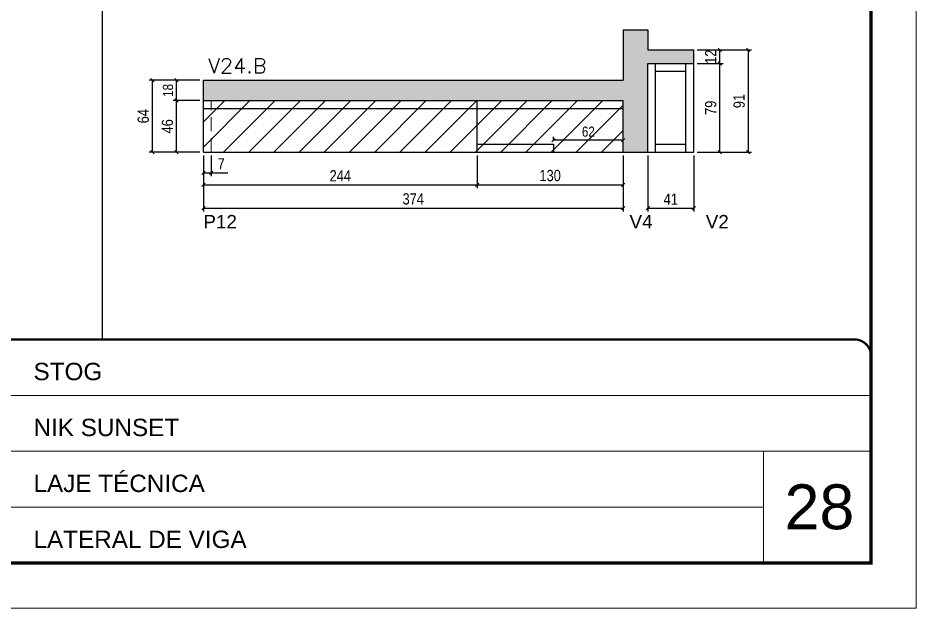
# Model space of a CAD drawing. Extents: x -10448 to -1189, y -11772 to 17235.
# Drawn here: x -4995 to -4195, y 8903 to 9428 of the extents above; entities that cross this region are included whole.
import ezdxf

# ---------------------------------------------------------------- set-up
doc = ezdxf.new("R2010")
doc.units = 0
for name, pattern in [('CONTINUO', [0]), ('DASHED', [0.75, 0.5, -0.25]), ('HIDDEN', [0.375, 0.25, -0.125])]:
    doc.linetypes.add(name, pattern=pattern)
for name, color, linetype in [('5', 5, 'Continuous'), ('COTA', 241, 'Continuous'), ('Painéis', 200, 'Continuous'), ('Reaproveitamento', 251, 'Continuous'), ('SARR_2.2x7', 40, 'Continuous')]:
    doc.layers.add(name, color=color, linetype=linetype)
for name, color, linetype, lineweight in [('CARIMBO', 255, 'Continuous', 9), ('Folhas', 255, 'Continuous', 9), ('Sarr 2.2x7', 40, 'Continuous', 9), ('SARRAFO DE PRESSAO', 251, 'DASHED', 9), ('Texto Seção', 7, 'Continuous', 15)]:
    doc.layers.add(name, color=color, linetype=linetype, lineweight=lineweight)
doc.styles.add('ARIAL', font='arial.ttf')
doc.styles.add('COTA TECNICA', font='techl___.ttf', dxfattribs={"height": 10})
doc.styles.add('COTA TECNICA-50', font='techl___.ttf', dxfattribs={"height": 9})
doc.styles.add('REGUA-120', font='ROMANS.shx', dxfattribs={"height": 15})
doc.styles.get("Standard").update_dxf_attribs({"font": 'arial.ttf'})
doc.dimstyles.new('COTA PAINEL-50', dxfattribs={"dimtxt": 9, "dimasz": 3, "dimexe": 3, "dimexo": 3, "dimgap": 3, "dimtad": 1, "dimdec": 1, "dimzin": 12, "dimdsep": 46, "dimtxsty": 'COTA TECNICA-50', "dimblk1": 'OBLIQUE', "dimblk2": 'OBLIQUE', "dimsah": 1, "dimcen": 0.9, "dimclrd": 4, "dimclre": 4, "dimclrt": 240, "dimadec": 1, "dimazin": 3, "dimtfac": 1, "dimtdec": 1, "dimtmove": 0, "dimatfit": 3, "dimfxl": 1, "dimtolj": 1, "dimtzin": 12, "dimarcsym": 0})
doc.dimstyles.new('PAINEL', dxfattribs={"dimtxt": 10, "dimasz": 3, "dimexe": 3, "dimexo": 3, "dimgap": 3, "dimtad": 1, "dimdec": 1, "dimzin": 12, "dimdsep": 46, "dimtxsty": 'COTA TECNICA', "dimblk1": 'OBLIQUE', "dimblk2": 'OBLIQUE', "dimsah": 1, "dimcen": 0.9, "dimclrd": 4, "dimclre": 4, "dimclrt": 240, "dimadec": 1, "dimazin": 3, "dimtfac": 1, "dimtdec": 1, "dimtmove": 0, "dimatfit": 3, "dimfxl": 1, "dimtolj": 1, "dimtzin": 12, "dimarcsym": 0})
pattern_1 = [(45, (3170, -220.868), (-11.22532, 11.22532), [])]

# ---------------------------------------------------------------- blocks, each defined once
blk = doc.blocks.new('9999999999')
at = {"color": 30, "linetype": 'CONTINUO'}
for p, q in [((98564.56, 34379.64), (99583.98, 34379.64)), ((98564.56, 34329.83), (99487.98, 34329.83)), ((99583.98, 34329.83), (99487.98, 34329.83)), ((99487.98, 34329.83), (99487.98, 34230.21)), ((98564.56, 34280.02), (99487.98, 34280.02))]:
    blk.add_line(p, q, dxfattribs=at)
at = {"color": 30, "linetype": 'CONTINUO', "const_width": 2}
blk.add_lwpolyline([(99583.98, 34230.21), (99583.98, 34414.45, 0.414214), (99568.98, 34429.45), (98228.98, 34429.45, 0.414214), (98213.98, 34414.45), (98213.98, 34245.21, 0.414214), (98228.98, 34230.21), (99583.98, 34230.21)], format="xyb", dxfattribs=at)
at = {"layer": 'Folhas'}
blk.add_lwpolyline([(98138.98, 34190.21), (99623.98, 34190.21), (99623.98, 35240.21), (98138.98, 35240.21)], close=True, dxfattribs=at)
at = {"layer": 'Folhas', "color": 30, "const_width": 3}
blk.add_lwpolyline([(98213.98, 34230.21), (99583.98, 34230.21), (99583.98, 35200.21), (98213.98, 35200.21)], close=True, dxfattribs=at)
at = {"color": 7, "linetype": 'Continuous', "ltscale": 5, "style": 'ARIAL'}
for s, height, p in [('STOG', 15.483, (98837.68, 34393.13)), ('NIK SUNSET', 15.483, (98837.68, 34343.32)), ('LAJE TÉCNICA', 15.4829, (98837.68, 34293.51)), ('LATERAL DE VIGA', 15.4829, (98837.68, 34243.7))]:
    blk.add_text(s, height=height, dxfattribs=at).set_placement(p)
blk = doc.blocks.new('_Oblique')
at = {"color": 0, "linetype": 'ByBlock', "lineweight": -2}
blk.add_line((-0.5, -0.5), (0.5, 0.5), dxfattribs=at)
blk = doc.blocks.new('*D869')
at = {"layer": 'COTA', "color": 4, "linetype": 'ByBlock', "lineweight": -2, "transparency": 16777216}
for p, q in [((-4829.77, 9305.82), (-4829.77, 9276.69)), ((-4585.77, 9305.82), (-4585.77, 9276.69)), ((-4829.77, 9279.69), (-4585.77, 9279.69))]:
    blk.add_line(p, q, dxfattribs=at)
at = {"layer": 'Defpoints', "color": 0, "linetype": 'ByBlock', "transparency": 16777216}
for p in [(-4829.77, 9308.82), (-4585.77, 9308.82), (-4585.77, 9279.69)]:
    blk.add_point(p, dxfattribs=at)
at = {"layer": 'COTA', "color": 4, "linetype": 'ByBlock', "lineweight": -2, "transparency": 16777216, "xscale": 3, "yscale": 3, "zscale": 3, "rotation": 180}
blk.add_blockref('_Oblique', (-4829.77, 9279.69), dxfattribs=at)
at = {"layer": 'COTA', "color": 4, "linetype": 'ByBlock', "lineweight": -2, "transparency": 16777216, "xscale": 3, "yscale": 3, "zscale": 3}
blk.add_blockref('_Oblique', (-4585.77, 9279.69), dxfattribs=at)
at = {"layer": 'COTA', "color": 240, "linetype": 'ByBlock', "transparency": 16777216, "insert": (-4707.77, 9287.76), "char_height": 10, "attachment_point": 5, "style": 'COTA TECNICA'}
blk.add_mtext('\\A1;244', dxfattribs=at)
blk = doc.blocks.new('*D870')
at = {"layer": 'COTA', "color": 4, "linetype": 'ByBlock', "lineweight": -2, "transparency": 16777216}
for p, q in [((-4585.77, 9305.82), (-4585.77, 9276.69)), ((-4455.77, 9305.82), (-4455.77, 9276.69)), ((-4585.77, 9279.69), (-4455.77, 9279.69))]:
    blk.add_line(p, q, dxfattribs=at)
at = {"layer": 'Defpoints', "color": 0, "linetype": 'ByBlock', "transparency": 16777216}
for p in [(-4585.77, 9308.82), (-4455.77, 9308.82), (-4455.77, 9279.69)]:
    blk.add_point(p, dxfattribs=at)
at = {"layer": 'COTA', "color": 4, "linetype": 'ByBlock', "lineweight": -2, "transparency": 16777216, "xscale": 3, "yscale": 3, "zscale": 3, "rotation": 180}
blk.add_blockref('_Oblique', (-4585.77, 9279.69), dxfattribs=at)
at = {"layer": 'COTA', "color": 4, "linetype": 'ByBlock', "lineweight": -2, "transparency": 16777216, "xscale": 3, "yscale": 3, "zscale": 3}
blk.add_blockref('_Oblique', (-4455.77, 9279.69), dxfattribs=at)
at = {"layer": 'COTA', "color": 240, "linetype": 'ByBlock', "transparency": 16777216, "insert": (-4520.77, 9287.91), "char_height": 10, "attachment_point": 5, "style": 'COTA TECNICA'}
blk.add_mtext('\\A1;130', dxfattribs=at)
blk = doc.blocks.new('*D893')
at = {"layer": 'COTA', "color": 4, "linetype": 'ByBlock', "lineweight": -2, "transparency": 16777216}
for p, q in [((-4829.77, 9305.82), (-4829.77, 9255.87)), ((-4455.77, 9305.82), (-4455.77, 9255.87)), ((-4829.77, 9258.87), (-4455.77, 9258.87))]:
    blk.add_line(p, q, dxfattribs=at)
at = {"layer": 'Defpoints', "color": 0, "linetype": 'ByBlock', "transparency": 16777216}
for p in [(-4829.77, 9308.82), (-4455.77, 9308.82), (-4455.77, 9258.87)]:
    blk.add_point(p, dxfattribs=at)
at = {"layer": 'COTA', "color": 4, "linetype": 'ByBlock', "lineweight": -2, "transparency": 16777216, "xscale": 3, "yscale": 3, "zscale": 3, "rotation": 180}
blk.add_blockref('_Oblique', (-4829.77, 9258.87), dxfattribs=at)
at = {"layer": 'COTA', "color": 4, "linetype": 'ByBlock', "lineweight": -2, "transparency": 16777216, "xscale": 3, "yscale": 3, "zscale": 3}
blk.add_blockref('_Oblique', (-4455.77, 9258.87), dxfattribs=at)
at = {"layer": 'COTA', "color": 240, "linetype": 'ByBlock', "transparency": 16777216, "insert": (-4642.77, 9267.09), "char_height": 10, "attachment_point": 5, "style": 'COTA TECNICA'}
blk.add_mtext('\\A1;374', dxfattribs=at)
blk = doc.blocks.new('*D894')
at = {"layer": 'COTA', "color": 4, "linetype": 'ByBlock', "lineweight": -2, "transparency": 16777216}
for p, q in [((-4832.77, 9354.82), (-4856.68, 9354.82)), ((-4853.68, 9308.82), (-4853.68, 9354.82)), ((-4832.77, 9308.82), (-4856.68, 9308.82))]:
    blk.add_line(p, q, dxfattribs=at)
at = {"layer": 'Defpoints', "color": 0, "linetype": 'ByBlock', "transparency": 16777216}
for p in [(-4853.68, 9354.82), (-4829.77, 9354.82), (-4829.77, 9308.82)]:
    blk.add_point(p, dxfattribs=at)
at = {"layer": 'COTA', "color": 4, "linetype": 'ByBlock', "lineweight": -2, "transparency": 16777216, "xscale": 3, "yscale": 3, "zscale": 3}
for p, rotation in [((-4853.68, 9354.82), 90), ((-4853.68, 9308.82), 270)]:
    blk.add_blockref('_Oblique', p, dxfattribs=dict(at, rotation=rotation))
at = {"layer": 'COTA', "color": 240, "linetype": 'ByBlock', "transparency": 16777216, "insert": (-4861.78, 9331.82), "char_height": 10, "attachment_point": 5, "rotation": 90, "style": 'COTA TECNICA'}
blk.add_mtext('\\A1;46', dxfattribs=at)
blk = doc.blocks.new('*D895')
at = {"layer": 'COTA', "color": 4, "linetype": 'ByBlock', "lineweight": -2, "transparency": 16777216}
for p, q in [((-4433.77, 9305.82), (-4433.77, 9255.87)), ((-4392.77, 9305.82), (-4392.77, 9255.87)), ((-4433.77, 9258.87), (-4392.77, 9258.87))]:
    blk.add_line(p, q, dxfattribs=at)
at = {"layer": 'Defpoints', "color": 0, "linetype": 'ByBlock', "transparency": 16777216}
for p in [(-4433.77, 9308.82), (-4392.77, 9308.82), (-4392.77, 9258.87)]:
    blk.add_point(p, dxfattribs=at)
at = {"layer": 'COTA', "color": 4, "linetype": 'ByBlock', "lineweight": -2, "transparency": 16777216, "xscale": 3, "yscale": 3, "zscale": 3, "rotation": 180}
blk.add_blockref('_Oblique', (-4433.77, 9258.87), dxfattribs=at)
at = {"layer": 'COTA', "color": 4, "linetype": 'ByBlock', "lineweight": -2, "transparency": 16777216, "xscale": 3, "yscale": 3, "zscale": 3}
blk.add_blockref('_Oblique', (-4392.77, 9258.87), dxfattribs=at)
at = {"layer": 'COTA', "color": 240, "linetype": 'ByBlock', "transparency": 16777216, "insert": (-4413.27, 9266.94), "char_height": 10, "attachment_point": 5, "style": 'COTA TECNICA'}
blk.add_mtext('\\A1;41', dxfattribs=at)
blk = doc.blocks.new('*D871')
at = {"layer": 'COTA', "color": 4, "linetype": 'ByBlock', "lineweight": -2, "transparency": 16777216}
for p, q in [((-4389.77, 9387.82), (-4366.65, 9387.82)), ((-4369.65, 9308.82), (-4369.65, 9387.82)), ((-4389.77, 9308.82), (-4366.65, 9308.82))]:
    blk.add_line(p, q, dxfattribs=at)
at = {"layer": 'Defpoints', "color": 0, "linetype": 'ByBlock', "transparency": 16777216}
for p in [(-4392.77, 9387.82), (-4369.65, 9387.82), (-4392.77, 9308.82)]:
    blk.add_point(p, dxfattribs=at)
at = {"layer": 'COTA', "color": 4, "linetype": 'ByBlock', "lineweight": -2, "transparency": 16777216, "xscale": 3, "yscale": 3, "zscale": 3}
for p, rotation in [((-4369.65, 9387.82), 90), ((-4369.65, 9308.82), 270)]:
    blk.add_blockref('_Oblique', p, dxfattribs=dict(at, rotation=rotation))
at = {"layer": 'COTA', "color": 240, "linetype": 'ByBlock', "transparency": 16777216, "insert": (-4377.75, 9348.32), "char_height": 10, "attachment_point": 5, "rotation": 90, "style": 'COTA TECNICA'}
blk.add_mtext('\\A1;79', dxfattribs=at)
blk = doc.blocks.new('*D872')
at = {"layer": 'COTA', "color": 4, "linetype": 'ByBlock', "lineweight": -2, "transparency": 16777216}
for p, q in [((-4389.77, 9399.82), (-4366.65, 9399.82)), ((-4369.65, 9387.82), (-4369.65, 9399.82)), ((-4389.77, 9387.82), (-4366.65, 9387.82))]:
    blk.add_line(p, q, dxfattribs=at)
at = {"layer": 'Defpoints', "color": 0, "linetype": 'ByBlock', "transparency": 16777216}
for p in [(-4392.77, 9399.82), (-4369.65, 9399.82), (-4392.77, 9387.82)]:
    blk.add_point(p, dxfattribs=at)
at = {"layer": 'COTA', "color": 4, "linetype": 'ByBlock', "lineweight": -2, "transparency": 16777216, "xscale": 3, "yscale": 3, "zscale": 3}
for p, rotation in [((-4369.65, 9399.82), 90), ((-4369.65, 9387.82), 270)]:
    blk.add_blockref('_Oblique', p, dxfattribs=dict(at, rotation=rotation))
at = {"layer": 'COTA', "color": 240, "linetype": 'ByBlock', "transparency": 16777216, "insert": (-4377.71, 9393.82), "char_height": 10, "attachment_point": 5, "rotation": 90, "style": 'COTA TECNICA'}
blk.add_mtext('\\A1;12', dxfattribs=at)
blk = doc.blocks.new('*D873')
at = {"layer": 'COTA', "color": 4, "linetype": 'ByBlock', "lineweight": -2, "transparency": 16777216}
for p, q in [((-4832.77, 9372.82), (-4878.17, 9372.82)), ((-4875.17, 9308.82), (-4875.17, 9372.82)), ((-4832.77, 9308.82), (-4878.17, 9308.82))]:
    blk.add_line(p, q, dxfattribs=at)
at = {"layer": 'Defpoints', "color": 0, "linetype": 'ByBlock', "transparency": 16777216}
for p in [(-4875.17, 9372.82), (-4829.77, 9372.82), (-4829.77, 9308.82)]:
    blk.add_point(p, dxfattribs=at)
at = {"layer": 'COTA', "color": 4, "linetype": 'ByBlock', "lineweight": -2, "transparency": 16777216, "xscale": 3, "yscale": 3, "zscale": 3}
for p, rotation in [((-4875.17, 9372.82), 90), ((-4875.17, 9308.82), 270)]:
    blk.add_blockref('_Oblique', p, dxfattribs=dict(at, rotation=rotation))
at = {"layer": 'COTA', "color": 240, "linetype": 'ByBlock', "transparency": 16777216, "insert": (-4883.27, 9340.82), "char_height": 10, "attachment_point": 5, "rotation": 90, "style": 'COTA TECNICA'}
blk.add_mtext('\\A1;64', dxfattribs=at)
blk = doc.blocks.new('*D896')
at = {"layer": 'COTA', "color": 4, "linetype": 'ByBlock', "lineweight": -2, "transparency": 16777216}
for p, q in [((-4829.77, 9305.82), (-4829.77, 9287.33)), ((-4822.77, 9305.82), (-4822.77, 9287.33)), ((-4829.77, 9290.33), (-4822.77, 9290.33)), ((-4822.77, 9290.33), (-4808.03, 9290.33))]:
    blk.add_line(p, q, dxfattribs=at)
at = {"layer": 'Defpoints', "color": 0, "linetype": 'ByBlock', "transparency": 16777216}
for p in [(-4829.77, 9308.82), (-4822.77, 9308.82), (-4822.77, 9290.33)]:
    blk.add_point(p, dxfattribs=at)
at = {"layer": 'COTA', "color": 4, "linetype": 'ByBlock', "lineweight": -2, "transparency": 16777216, "xscale": 3, "yscale": 3, "zscale": 3, "rotation": 180}
blk.add_blockref('_Oblique', (-4829.77, 9290.33), dxfattribs=at)
at = {"layer": 'COTA', "color": 4, "linetype": 'ByBlock', "lineweight": -2, "transparency": 16777216, "xscale": 3, "yscale": 3, "zscale": 3}
blk.add_blockref('_Oblique', (-4822.77, 9290.33), dxfattribs=at)
at = {"layer": 'COTA', "color": 240, "linetype": 'ByBlock', "transparency": 16777216, "insert": (-4813.9, 9298.4), "char_height": 10, "attachment_point": 5, "style": 'COTA TECNICA'}
blk.add_mtext('\\A1;7', dxfattribs=at)
blk = doc.blocks.new('*D889')
at = {"layer": 'COTA', "color": 4, "linetype": 'ByBlock', "lineweight": -2, "transparency": 16777216}
for p, q in [((-4832.77, 9372.82), (-4856.68, 9372.82)), ((-4853.68, 9354.82), (-4853.68, 9372.82)), ((-4832.77, 9354.82), (-4856.68, 9354.82))]:
    blk.add_line(p, q, dxfattribs=at)
at = {"layer": 'Defpoints', "color": 0, "linetype": 'ByBlock', "transparency": 16777216}
for p in [(-4853.68, 9372.82), (-4829.77, 9372.82), (-4829.77, 9354.82)]:
    blk.add_point(p, dxfattribs=at)
at = {"layer": 'COTA', "color": 4, "linetype": 'ByBlock', "lineweight": -2, "transparency": 16777216, "xscale": 3, "yscale": 3, "zscale": 3}
for p, rotation in [((-4853.68, 9372.82), 90), ((-4853.68, 9354.82), 270)]:
    blk.add_blockref('_Oblique', p, dxfattribs=dict(at, rotation=rotation))
at = {"layer": 'COTA', "color": 240, "linetype": 'ByBlock', "transparency": 16777216, "insert": (-4861.26, 9363.82), "char_height": 9, "attachment_point": 5, "rotation": 90, "style": 'COTA TECNICA-50'}
blk.add_mtext('\\A1;18', dxfattribs=at)
blk = doc.blocks.new('*D890')
at = {"layer": 'COTA', "color": 4, "linetype": 'ByBlock', "lineweight": -2, "transparency": 16777216}
for p, q in [((-4517.77, 9318.82), (-4517.77, 9322.42)), ((-4455.77, 9311.82), (-4455.77, 9322.42)), ((-4455.77, 9319.42), (-4517.77, 9319.42))]:
    blk.add_line(p, q, dxfattribs=at)
at = {"layer": 'Defpoints', "color": 0, "linetype": 'ByBlock', "transparency": 16777216}
for p in [(-4517.77, 9319.42), (-4517.77, 9315.82), (-4455.77, 9308.82)]:
    blk.add_point(p, dxfattribs=at)
at = {"layer": 'COTA', "color": 4, "linetype": 'ByBlock', "lineweight": -2, "transparency": 16777216, "xscale": 3, "yscale": 3, "zscale": 3, "rotation": 180}
blk.add_blockref('_Oblique', (-4517.77, 9319.42), dxfattribs=at)
at = {"layer": 'COTA', "color": 4, "linetype": 'ByBlock', "lineweight": -2, "transparency": 16777216, "xscale": 3, "yscale": 3, "zscale": 3}
blk.add_blockref('_Oblique', (-4455.77, 9319.42), dxfattribs=at)
at = {"layer": 'COTA', "color": 240, "linetype": 'ByBlock', "transparency": 16777216, "insert": (-4486.77, 9327.01), "char_height": 9, "attachment_point": 5, "style": 'COTA TECNICA-50'}
blk.add_mtext('\\A1;62', dxfattribs=at)
blk = doc.blocks.new('*D918')
at = {"layer": 'COTA', "color": 4, "lineweight": -2, "transparency": 16777216}
for p, q in [((-4389.77, 9399.82), (-4341.28, 9399.82)), ((-4344.28, 9399.82), (-4344.28, 9308.82)), ((-4389.77, 9308.82), (-4341.28, 9308.82))]:
    blk.add_line(p, q, dxfattribs=at)
at = {"layer": 'Defpoints', "color": 0, "transparency": 16777216}
for p in [(-4392.77, 9399.82), (-4392.77, 9308.82), (-4344.28, 9308.82)]:
    blk.add_point(p, dxfattribs=at)
at = {"layer": 'COTA', "color": 4, "lineweight": -2, "transparency": 16777216, "xscale": 3, "yscale": 3, "zscale": 3}
for p, rotation in [((-4344.28, 9399.82), 90), ((-4344.28, 9308.82), 270)]:
    blk.add_blockref('_Oblique', p, dxfattribs=dict(at, rotation=rotation))
at = {"layer": 'COTA', "color": 240, "transparency": 16777216, "insert": (-4352.37, 9354.32), "char_height": 10, "attachment_point": 5, "rotation": 90, "style": 'COTA TECNICA'}
blk.add_mtext('\\A1;91', dxfattribs=at)

msp = doc.modelspace()

# ---------------------------------------------------------------- hatches: boundary and pattern name
at = {"layer": 'COTA', "linetype": 'ByBlock'}
h = msp.add_hatch(dxfattribs=at)
h.set_pattern_fill('AR-CONC', color=256, scale=0.03)
h.set_pattern_definition([(50, (3170, -220.868), (5.46554, -0.4781726), [0.5715, -6.2865]), (355, (3170, -220.868), (-1.0573026, 5.7317054), [0.4572, -5.0292175]), (100.451445, (3170.4555, -220.908), (4.4082374, 5.2535326), [0.4857003, -5.3427073]), (46.1842, (3170, -219.344), (8.1323712, -1.26127), [0.85725, -9.42975]), (96.63556, (3170.678, -219.449), (7.122124, 7.4227837), [0.7285507, -8.014068]), (351.18415, (3170, -219.344), (7.122124, 7.422784), [0.685799, -7.543792]), (21, (3170.762, -219.725), (4.5484317, -3.067956), [0.5715, -6.2865]), (326, (3170.762, -219.725), (1.8540609, 5.525639), [0.4572, -5.0292]), (71.451445, (3171.141, -219.9807), (6.4024926, 2.457683), [0.4857003, -5.3426981]), (37.5, (3170, -220.868), (0.0926581, 2.53665117), [0, -4.96824, 0, -5.1054, 0, -5.04825]), (7.5, (3170, -220.868), (2.0045899, 3.00541724), [0, -2.91084, 0, -4.85394, 0, -1.92405]), (327.5, (3168.3007, -220.868), (4.06771786, -0.17186232), [0, -1.905, 0, -5.9436, 0, -7.8867]), (317.5, (3167.5387, -220.868), (4.4438754, 0.7627947), [0, -2.4765, 0, -3.94716, 0, -5.6007])])
h.paths.add_polyline_path([(-4455.77, 9372.82), (-4829.77, 9372.82), (-4829.77, 9354.82), (-4455.77, 9354.82), (-4455.77, 9308.82), (-4433.77, 9308.82), (-4433.77, 9387.82), (-4392.77, 9387.82), (-4392.77, 9399.82), (-4433.77, 9399.82), (-4433.77, 9417.82), (-4455.77, 9417.82)])
at = {"layer": 'Reaproveitamento'}
h = msp.add_hatch(dxfattribs=at)
h.set_pattern_fill('ANSI31', color=256, scale=5)
h.set_pattern_definition(pattern_1)
h.paths.add_polyline_path([(-4829.77, 9354.82), (-4829.77, 9308.82), (-4585.77, 9308.82), (-4585.77, 9354.82)])
h = msp.add_hatch(dxfattribs=at)
h.set_pattern_fill('ANSI31', color=256, scale=5)
h.set_pattern_definition(pattern_1)
h.paths.add_polyline_path([(-4585.77, 9354.82), (-4585.77, 9308.82), (-4455.77, 9308.82), (-4455.77, 9354.82)])

# ---------------------------------------------------------------- linework, layer by layer
at = {"layer": 'COTA', "linetype": 'ByBlock'}
for p, q in [((-4919.78, 9912.78), (-4919.78, 9142.02)), ((-4455.77, 9417.82), (-4433.77, 9417.82)), ((-4455.77, 9417.82), (-4455.77, 9372.82)), ((-4433.77, 9417.82), (-4433.77, 9399.82)), ((-4433.77, 9399.82), (-4392.77, 9399.82)), ((-4392.77, 9387.82), (-4392.77, 9399.82)), ((-4829.77, 9354.82), (-4829.77, 9372.82)), ((-4829.77, 9372.82), (-4455.77, 9372.82)), ((-4455.77, 9308.82), (-4433.77, 9308.82))]:
    msp.add_line(p, q, dxfattribs=at)
at = {"layer": 'Painéis', "linetype": 'ByBlock'}
for p, q in [((-4433.77, 9387.82), (-4392.77, 9387.82)), ((-4433.77, 9308.82), (-4433.77, 9387.82)), ((-4392.77, 9308.82), (-4392.77, 9387.82)), ((-4829.77, 9354.82), (-4455.77, 9354.82)), ((-4829.77, 9308.82), (-4829.77, 9354.82)), ((-4585.77, 9308.82), (-4585.77, 9354.82)), ((-4455.77, 9308.82), (-4455.77, 9354.82)), ((-4829.77, 9308.82), (-4455.77, 9308.82)), ((-4433.77, 9308.82), (-4392.77, 9308.82))]:
    msp.add_line(p, q, dxfattribs=at)
at = {"layer": 'Sarr 2.2x7', "linetype": 'HIDDEN', "ltscale": 50}
msp.add_line((-4822.77, 9308.82), (-4822.77, 9354.82), dxfattribs=at)
at = {"layer": 'SARR_2.2x7', "linetype": 'Continuous'}
for p, q in [((-4426.77, 9308.82), (-4426.77, 9387.82)), ((-4399.77, 9308.82), (-4399.77, 9387.82)), ((-4426.77, 9380.82), (-4399.77, 9380.82)), ((-4829.77, 9347.82), (-4585.77, 9347.82)), ((-4585.77, 9347.82), (-4455.77, 9347.82)), ((-4585.77, 9315.82), (-4517.77, 9315.82)), ((-4517.77, 9315.82), (-4517.77, 9308.82)), ((-4426.77, 9315.82), (-4399.77, 9315.82)), ((-4521.27, 9308.82), (-4517.77, 9308.82))]:
    msp.add_line(p, q, dxfattribs=at)

# ---------------------------------------------------------------- block references
at = {"layer": 'SARRAFO DE PRESSAO', "color": 6, "linetype": 'ByBlock'}
msp.add_blockref('9999999999', (-103818.76, -25287.43), dxfattribs=at)

# ---------------------------------------------------------------- texts
at = {"layer": '5', "linetype": 'Continuous'}
for s, p in [('P12', (-4829.73, 9240.86)), ('V4', (-4450.05, 9240.86)), ('V2', (-4382.13, 9240.86))]:
    msp.add_text(s, height=12, rotation=0.00004, dxfattribs=at).set_placement(p)
at = {"layer": 'CARIMBO', "style": 'ARIAL'}
msp.add_text('28', height=40, dxfattribs=at).set_placement((-4311.92, 8972.92))
at = {"layer": 'Texto Seção', "style": 'REGUA-120', "width": 1.05}
msp.add_text('V24.B', height=13, dxfattribs=at).set_placement((-4825.48, 9379.27))

# ---------------------------------------------------------------- dimensions: what is measured, and where the dimension line sits
at = {"layer": 'COTA', "linetype": 'ByBlock'}
dim = msp.add_linear_dim(base=(-4369.65, 9399.82), p1=(-4392.77, 9387.82), p2=(-4392.77, 9399.82), angle=90, dimstyle='PAINEL', dxfattribs=at)
dim.commit()
dim.dimension.update_dxf_attribs({"geometry": '*D872', "text_midpoint": (-4369.65, 9393.82), "dimtype": 160})
at = {"layer": 'COTA'}
dim = msp.add_linear_dim(base=(-4344.28, 9308.82), p1=(-4392.77, 9399.82), p2=(-4392.77, 9308.82), angle=90, dimstyle='PAINEL', dxfattribs=at)
dim.commit()
dim.dimension.update_dxf_attribs({"geometry": '*D918', "text_midpoint": (-4352.37, 9354.32)})
at = {"layer": 'COTA', "linetype": 'ByBlock'}
for base, p1, p2, angle, dimstyle, picture, middle in [((-4369.65, 9387.82), (-4392.77, 9308.82), (-4392.77, 9387.82), 90, 'PAINEL', '*D871', (-4377.75, 9348.32)), ((-4875.17, 9372.82), (-4829.77, 9308.82), (-4829.77, 9372.82), 90, 'PAINEL', '*D873', (-4883.27, 9340.82)), ((-4853.68, 9372.82), (-4829.77, 9354.82), (-4829.77, 9372.82), 90, 'COTA PAINEL-50', '*D889', (-4861.26, 9363.82)), ((-4853.68, 9354.82), (-4829.77, 9308.82), (-4829.77, 9354.82), 90, 'PAINEL', '*D894', (-4861.78, 9331.82)), ((-4517.77, 9319.42), (-4455.77, 9308.82), (-4517.77, 9315.82), 180, 'COTA PAINEL-50', '*D890', (-4486.77, 9327.01)), ((-4585.77, 9279.69), (-4829.77, 9308.82), (-4585.77, 9308.82), 0, 'PAINEL', '*D869', (-4707.77, 9287.76)), ((-4455.77, 9258.87), (-4829.77, 9308.82), (-4455.77, 9308.82), 0, 'PAINEL', '*D893', (-4642.77, 9267.09)), ((-4822.77, 9290.33), (-4829.77, 9308.82), (-4822.77, 9308.82), 0, 'PAINEL', '*D896', (-4813.9, 9298.4)), ((-4455.77, 9279.69), (-4585.77, 9308.82), (-4455.77, 9308.82), 0, 'PAINEL', '*D870', (-4520.77, 9287.91)), ((-4392.77, 9258.87), (-4433.77, 9308.82), (-4392.77, 9308.82), 0, 'PAINEL', '*D895', (-4413.27, 9266.94))]:
    dim = msp.add_linear_dim(base=base, p1=p1, p2=p2, angle=angle, dimstyle=dimstyle, dxfattribs=at)
    dim.commit()
    dim.dimension.update_dxf_attribs({"geometry": picture, "text_midpoint": middle})

doc.saveas('drawing.dxf')
